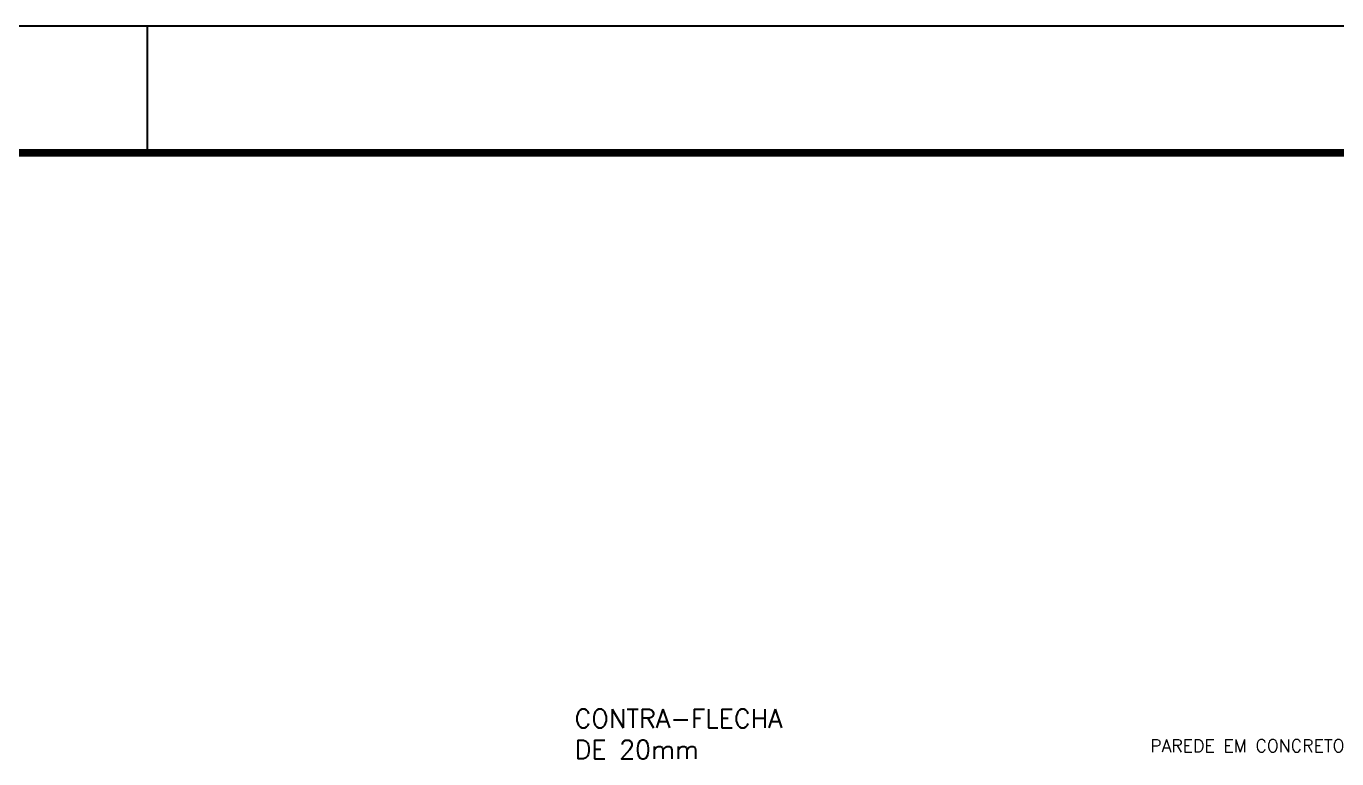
# Model space of a CAD drawing. Extents: x 534 to 8035, y 2354 to 7562.
# Drawn here: x 4209 to 4985, y 7128 to 7562 of the extents above; entities that cross this region are included whole.
import ezdxf

# ---------------------------------------------------------------- set-up
doc = ezdxf.new("R2010")
doc.units = 0
doc.layers.get('0').update_dxf_attribs({"color": 9, "linetype": 'CONTINUOUS'})
doc.layers.add('CONTRA-FLECHA', color=152, linetype='CONTINUOUS')
doc.layers.add('FO-TEXTO-VIGAS', color=3, linetype='CONTINUOUS')
doc.styles.add('ROMANS', font='romans.shx')

# ---------------------------------------------------------------- blocks, each defined once
blk = doc.blocks.new('*U4')
at = {"color": 7}
blk.add_line((-4905, 5840), (-4905, 5740), dxfattribs=at)
blk.add_lwpolyline([(-8310, 5840), (-8310, -100), (100, -100), (100, 5840)], close=True, dxfattribs=at)
at = {"color": 7, "const_width": 6}
blk.add_lwpolyline([(-8060, 5740), (-8060, 0), (0, 0), (0, 5740)], close=True, dxfattribs=at)

msp = doc.modelspace()

# ---------------------------------------------------------------- block references
at = {"xscale": 0.75, "yscale": 0.75, "zscale": 0.75}
msp.add_blockref('*U4', (7959.51, 3181.71), dxfattribs=at)

# ---------------------------------------------------------------- texts
at = {"layer": 'CONTRA-FLECHA', "insert": (4533.89, 7142.24), "char_height": 11, "attachment_point": 4, "style": 'ROMANS'}
msp.add_mtext('{\\Fromans.shx;CONTRA-FLECHA\\PDE 20mm}', dxfattribs=at)
at = {"layer": 'FO-TEXTO-VIGAS', "style": 'ROMANS'}
msp.add_text('PAREDE EM CONCRETO', height=7.5, dxfattribs=at).set_placement((4874.68, 7131.52))

doc.saveas('drawing.dxf')
